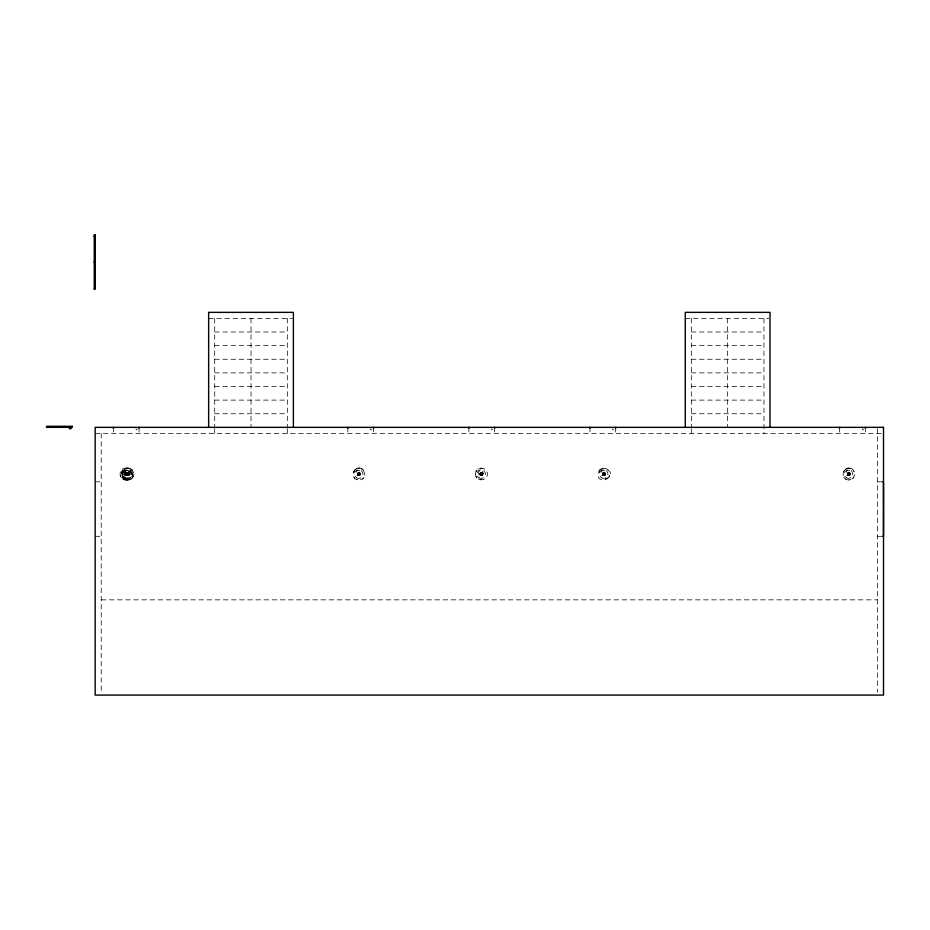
<?xml version="1.0" encoding="UTF-8"?>
<svg xmlns="http://www.w3.org/2000/svg" width="930" height="930" viewBox="0 0 930 930"><rect width="100%" height="100%" fill="white"/><g stroke="black" fill="none" stroke-linecap="round" stroke-linejoin="round"><path stroke-width="0.7" stroke-dasharray="4.65 3.49" d="M127.736 473.87L127.887 474.254M129.154 468.278C123.62 466.616 119.261 474.66 123.818 478.229M125.724 479.845C118.273 478.636 120.563 466.616 128.003 468.139C135.385 469.487 133.316 481.345 125.852 479.961M132.792 474.056L132.327 476.311M363.13 469.894C355.132 462.315 347.959 479.671 358.968 479.961C369.036 479.927 364.083 463.559 355.678 469.139M364.758 475.207L364.874 474.044M475.555 474.056C475.253 466.476 487.704 466.453 487.378 474.056C487.68 481.647 475.242 481.659 475.555 474.044L475.695 475.195M129.061 472.87C128.77 477.683 121.679 475.056 125.364 472.533C128.073 472.184 131.944 477.915 126.55 473.405C125.201 476.567 131.165 472.986 128.305 472.533C126.003 479.996 126.422 471.103 129.561 473.719C129.584 476.369 127.224 474.812 127.026 472.673C129.258 472.277 128.584 476.474 126.387 475.555C122.795 473.51 129.247 469.708 128.491 475.555L127.654 472.463L127.329 475.555M125.69 475.625L126.015 472.463M129.27 473.405C130.212 476.869 121.26 472.289 129.456 473.405M126.713 475.625L127.05 472.463M124.399 473.405C128.328 476.393 128.328 471.696 124.399 474.695M357.376 474.044C357.306 471.777 361.061 472.173 360.515 474.381C359.282 478.125 353.981 472.068 360.549 474.044M358.794 475.625L359.131 472.463M479.88 474.044C479.81 471.777 483.565 472.173 483.019 474.381C481.787 478.125 476.486 472.068 483.054 474.044M481.298 475.625L481.635 472.463M602.384 474.044C602.303 471.777 606.058 472.173 605.523 474.381C604.291 478.125 598.99 472.068 605.558 474.044M604.14 472.463C604.361 476.927 601.559 475.683 605.035 472.859M847.23 474.044C847.16 471.777 850.915 472.173 850.38 474.381C849.137 478.125 843.836 472.068 850.415 474.044M848.334 472.533L848.985 475.625L848.985 472.463M122.039 472.905L123.818 469.871L125.736 468.592M122.562 471.801L122.539 476.311M127.003 479.845C134.525 478.683 132.095 466.453 124.701 468.255C117.296 469.441 119.482 481.403 126.875 479.961M353.191 472.905L354.063 470.778L353.516 471.801M600.687 469.139C588.76 489.75 625.797 474.37 602.814 468.255M609.406 476.311L609.743 475.195L608.859 477.323M845.544 469.139L848.823 468.162L852.089 469.15C844.533 463.907 838.628 478.206 847.672 479.845C856.658 481.775 856.658 466.314 847.672 468.255M125.364 475.555L126.341 472.533M126.387 475.555L127.375 472.533M124.794 472.87L127.515 475.555L128.491 472.533L127.654 475.625L127.329 472.533L128.305 475.555L129.061 475.23M358.469 475.555L359.457 472.533M480.973 475.555L481.961 472.533M603.477 475.555L604.465 472.533M848.66 475.625L849.311 472.533M124.771 470.72L123.864 473.103L124.771 475.486M125.713 470.72L124.794 473.103L125.713 475.486M125.887 470.72L124.98 473.103L125.887 475.486M128.654 475.486L129.561 473.103L128.654 470.72M482.298 475.486L483.205 473.091L482.298 470.708L479.357 470.708L478.45 473.103L479.357 475.486L482.298 475.486L480.671 472.661M603.175 472.661L604.767 475.428L605.709 473.091L604.802 470.708L601.861 470.708L600.954 473.103L601.861 475.486C605.418 476.381 606.697 474.068 602.512 473.393M604.802 475.486L605.709 473.103M476.021 471.801L476.567 470.778M598.525 471.801C599.955 468.011 605.372 466.941 608.139 469.883M843.382 471.801L845.556 469.162L847.672 468.278M130.746 477.323L131.293 476.311M848.032 472.661L849.613 475.428L850.566 473.091L849.66 470.708L846.707 470.708L845.8 473.103L846.719 475.486C850.264 476.381 851.555 474.068 847.37 473.393M358.166 472.661L359.759 475.428L360.712 473.091L359.794 470.708L356.853 470.708L355.946 473.103L356.853 475.486C360.41 476.381 361.689 474.068 357.515 473.393M125.062 475.428L126.643 472.673M126.085 475.428L127.677 472.673M127.026 475.428L128.619 472.673L129.107 473.114M127.201 475.428L128.793 472.673M359.759 472.661L358.166 475.428L360.026 472.859M480.671 475.428L482.263 472.661M603.175 475.428L604.767 472.661M848.334 475.555L849.613 472.661M132.002 478.229L132.909 477.334M852.984 478.206L853.717 477.311M124.794 475.23L126.747 472.8L129.107 474.986M125.817 475.23L127.945 472.87M126.759 475.23L128.886 472.87M480.403 475.23L482.531 472.859M849.892 472.859L848.032 475.416M131.095 478.962L132.176 478.229M608.139 478.218L605.116 479.822M354.807 469.894L356.713 468.615L360.108 468.278M362.235 478.95L363.13 478.218M599.804 469.883L603.965 468.162M124.562 474.986L127.143 473.114M125.597 474.986L128.166 473.114M357.678 474.986L360.247 473.114M480.182 474.986L482.751 473.114M847.532 474.986L850.113 473.114M129.131 479.496L130.154 478.95M131.281 478.962L128.968 479.822L130.258 479.508M478.183 469.139L481.461 468.162L484.739 469.15M125.434 474.695L128.328 473.405M357.515 474.695L360.422 473.393M480.02 474.695L482.914 473.393M602.512 474.695L605.418 473.393M847.37 474.695L850.276 473.393M851.078 479.496L848.823 479.938M124.295 474.381L127.41 473.719M125.329 474.381L128.433 473.719M126.259 474.381L129.561 473.719M357.411 474.381L360.515 473.707M479.915 474.381L483.019 473.707M602.419 474.381L605.523 473.707M847.265 474.381L850.38 473.707M127.817 479.961L129.154 479.845M480.31 468.255L481.461 468.139M208.645 318.409L292.171 318.409M685.282 318.409L768.808 318.409M214.702 332.022L287.324 332.022M691.339 332.022L763.96 332.022M214.702 345.646L287.324 345.646M691.339 345.646L763.96 345.646M214.702 359.259L287.324 359.259M691.339 359.259L763.96 359.259M214.702 372.884L287.324 372.884M691.339 372.884L763.96 372.884M214.702 386.496L287.324 386.496M691.339 386.496L763.96 386.496M214.702 400.109L287.324 400.109M691.339 400.109L763.96 400.109M214.702 413.734L287.324 413.734M691.339 413.734L763.96 413.734M137.245 429.776L136.14 429.776L136.14 428.707M371.988 429.776L370.675 429.776L370.675 428.707M492.83 429.776L491.726 429.776L491.726 428.707M613.87 429.776L612.765 429.776L612.765 428.707M863.749 429.776L862.436 429.776L862.436 428.707M95.162 433.403L881.082 433.403M124.26 474.044L129.596 474.044M95.162 481.821L101.219 481.821M877.443 481.821L883.5 481.821M95.162 536.296L101.219 536.296M877.443 536.296L883.5 536.296M101.219 599.85L877.443 599.85M481.461 479.938L478.194 478.938M128.003 468.139L129.154 468.255M126.666 479.845L128.003 479.961M847.265 473.707L850.38 474.381M602.419 473.707L605.523 474.381M479.915 473.707L483.019 474.381M357.411 473.707L360.515 474.381M126.445 473.719L129.561 474.381M126.259 473.719L129.375 474.381M125.329 473.719L128.433 474.381M124.295 473.719L127.41 474.381M356.713 479.496L357.818 479.822M128.968 468.255C133.048 468.697 135.489 474.184 132.734 477.334C134.792 474.381 133.432 469.894 130.084 468.592M128.026 468.278L129.131 468.615M480.02 473.393L482.914 474.695M126.55 473.405L129.456 474.695M125.434 473.405L128.328 474.695M845.544 478.95L846.567 479.496M847.532 473.114L850.113 474.986M602.687 473.114L605.256 474.986M480.182 473.114L482.751 474.986M360.247 474.986L357.678 473.114L360.026 475.23M125.597 473.114L128.166 474.986M124.562 473.114L127.143 474.986M123.644 478.229L124.713 478.962M847.765 472.859L849.892 475.23M602.907 472.859L605.035 475.23M480.403 472.859L482.531 475.23M128.886 475.23L126.759 472.87L128.793 475.428M125.817 472.87L127.945 475.23M354.063 477.323L354.795 478.218M843.929 477.323L844.661 478.206M131.037 469.894L131.781 470.778M126.085 472.673L127.677 475.428L128.631 473.103L127.712 470.72M125.062 472.673L126.643 475.428L127.596 473.103L126.689 470.72M853.717 470.778L854.263 471.801M476.032 476.3L476.579 477.311M122.376 476.311L123.086 477.334M120.958 477.323L120.075 475.195M603.477 472.533L604.465 475.555M480.973 472.533L481.961 475.555M358.469 472.533L359.457 475.555M126.387 472.533L127.375 475.555M125.364 472.533L126.341 475.555M848.66 472.463L848.985 475.625M603.803 472.463L604.14 475.625M481.298 472.463L481.635 475.625M358.794 472.463L359.131 475.625M126.713 472.463L127.05 475.625M125.69 472.463L126.015 475.625M877.443 428.556L877.443 692.187M865.342 427.347L865.342 433.403M839.616 427.347L839.616 433.403M763.96 318.409L763.96 433.403M727.644 318.409L727.644 427.347M691.339 318.409L691.339 427.347M691.339 428.556L691.339 433.403M615.672 427.347L615.672 433.403M589.957 427.347L589.957 433.403M494.632 427.347L494.632 433.403M468.906 427.347L468.906 433.403M373.581 427.347L373.581 433.403M347.855 427.347L347.855 433.403M287.324 318.409L287.324 427.347M287.324 428.556L287.324 433.403M251.019 318.409L251.019 427.347M214.702 318.409L214.702 427.347M214.702 428.556L214.702 433.403M139.047 427.347L139.047 433.403M113.321 427.347L113.321 433.403M101.219 433.403L101.219 692.187M123.737 470.72L122.83 473.103L123.737 475.486L128.84 475.486L129.747 473.103L128.84 470.72L123.737 470.72M605.256 473.114L602.687 474.974L605.256 473.114M126.852 479.822L124.55 478.95L126.852 479.845M362.235 469.15L361.212 468.615L362.235 469.162M125.41 477.822A4.278 4.278 0 0 0 131.839 474.114A4.278 4.278 0 0 0 125.41 470.417A4.278 4.278 0 0 0 125.41 477.822M479.066 477.822A4.278 4.278 0 0 0 485.483 474.114A4.278 4.278 0 0 0 479.066 470.406A4.278 4.278 0 0 0 479.066 477.822M124.481 477.822A4.278 4.278 0 0 0 130.898 474.114A4.278 4.278 0 0 0 124.481 470.417A4.278 4.278 0 0 0 124.481 477.822M601.559 477.822A4.278 4.278 0 0 0 607.988 474.114A4.278 4.278 0 0 0 601.559 470.406A4.278 4.278 0 0 0 601.559 477.822M356.562 477.822A4.278 4.278 0 0 0 362.979 474.114A4.278 4.278 0 0 0 356.562 470.406A4.278 4.278 0 0 0 356.562 477.822M846.416 477.822A4.278 4.278 0 0 0 852.833 474.114A4.278 4.278 0 0 0 846.416 470.406A4.278 4.278 0 0 0 846.416 477.822M123.446 477.822A4.278 4.278 0 0 0 129.863 474.114A4.278 4.278 0 0 0 123.446 470.417A4.278 4.278 0 0 0 123.446 477.822"/><path stroke-width="1.4" d="M94.256 235.976L95.162 235.976M94.256 236.278L95.162 236.278M94.256 261.853L95.162 261.853M94.256 262.458L95.162 262.458M94.256 288.335L95.162 288.335M69.32 427.649L71.075 427.649M69.32 428.707L71.075 428.707M882.593 481.821L883.5 481.821M883.5 482.879L883.5 508.757M883.5 509.361L883.5 535.238M882.593 536.296L883.5 536.296M865.342 427.347L865.342 428.404M839.616 427.347L839.616 428.404M770.017 427.347L770.017 312.352L685.282 312.352L685.282 427.347M615.672 427.347L615.672 428.404M589.957 427.347L589.957 428.404M494.632 427.347L494.632 428.404M468.906 427.347L468.906 428.404M373.581 427.347L373.581 428.404M347.855 427.347L347.855 428.404M293.38 427.347L293.38 312.352L208.645 312.352L208.645 427.347M139.047 427.347L139.047 428.404M113.321 427.347L113.321 428.404M94.86 235.976L94.86 261.853M94.86 262.458L94.86 288.335M95.162 234.918L94.256 234.918L94.256 289.393L95.162 289.393L95.162 234.918M72.226 426.289L46.5 426.289L46.5 427.347L72.226 427.347L72.226 426.289M883.5 427.347L95.162 427.347L95.162 695.082L883.5 695.082L883.5 427.347"/></g></svg>
